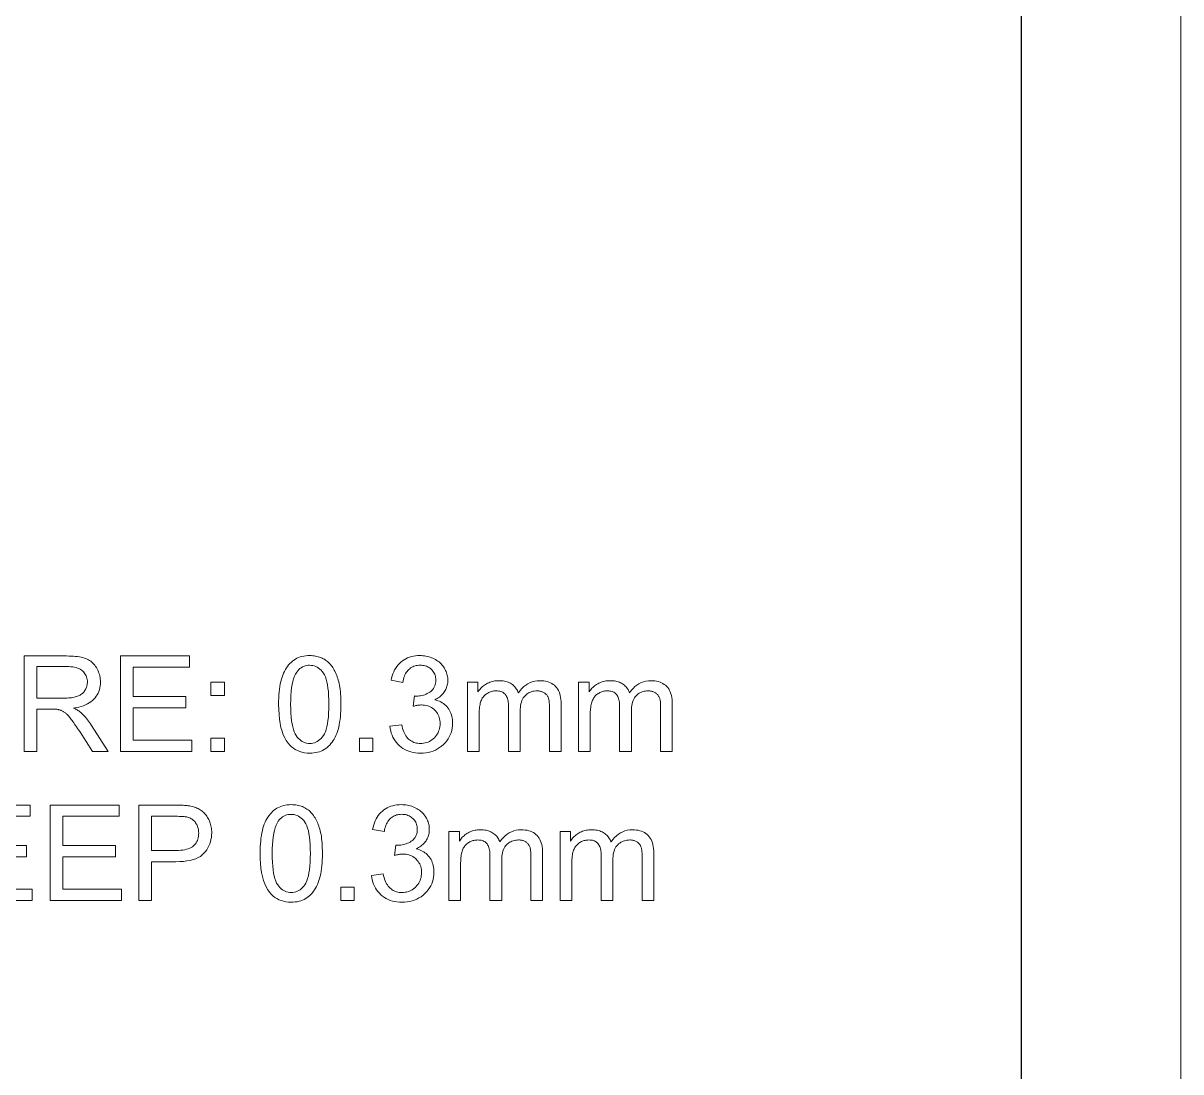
# Model space of a CAD drawing. Extents: x 0 to 297, y 0 to 532.
# Drawn here: x 260.64 to 297, y 40.74 to 73.67 of the extents above; entities that cross this region are included whole.
import ezdxf

# ---------------------------------------------------------------- set-up
doc = ezdxf.new("R2010")
doc.units = 0

msp = doc.modelspace()

# ---------------------------------------------------------------- linework, layer by layer
at = {"color": 7, "lineweight": 13}
msp.add_line((297, 0), (297, 420), dxfattribs=at)
at = {"color": 7, "lineweight": 30}
msp.add_line((292, 5), (292, 415), dxfattribs=at)
at = {"color": 7, "lineweight": 13}
for points in [[(260.667, 50.798), (260.667, 53.798), (261.998, 53.798), (262.076, 53.797), (262.15, 53.795), (262.221, 53.791), (262.288, 53.785), (262.351, 53.778), (262.41, 53.769), (262.465, 53.759), (262.516, 53.747), (262.564, 53.733), (262.607, 53.717), (262.648, 53.7), (262.688, 53.68), (262.725, 53.658), (262.761, 53.633), (262.795, 53.606), (262.828, 53.576), (262.859, 53.544), (262.888, 53.509), (262.915, 53.472), (262.941, 53.432), (262.965, 53.391), (262.986, 53.348), (263.005, 53.305), (263.021, 53.261), (263.035, 53.217), (263.046, 53.171), (263.055, 53.124), (263.061, 53.077), (263.065, 53.029), (263.066, 52.98), (263.064, 52.917), (263.058, 52.856), (263.047, 52.797), (263.033, 52.74), (263.014, 52.686), (262.991, 52.633), (262.965, 52.582), (262.934, 52.533), (262.898, 52.486), (262.859, 52.442), (262.816, 52.399), (262.767, 52.36), (262.715, 52.325), (262.658, 52.292), (262.596, 52.262), (262.53, 52.236), (262.46, 52.213), (262.384, 52.193), (262.305, 52.177), (262.221, 52.163), (262.251, 52.148), (262.281, 52.133), (262.308, 52.118), (262.335, 52.103), (262.359, 52.088), (262.383, 52.073), (262.404, 52.058), (262.424, 52.043), (262.443, 52.029), (262.46, 52.014), (262.495, 51.981), (262.529, 51.947), (262.563, 51.911), (262.596, 51.873), (262.629, 51.834), (262.662, 51.794), (262.695, 51.751), (262.727, 51.707), (262.758, 51.662), (262.79, 51.615), (263.311, 50.798), (262.812, 50.798), (262.415, 51.422), (262.381, 51.475), (262.348, 51.525), (262.316, 51.573), (262.286, 51.618), (262.257, 51.661), (262.228, 51.701), (262.202, 51.738), (262.176, 51.773), (262.152, 51.806), (262.129, 51.836), (262.106, 51.864), (262.085, 51.89), (262.063, 51.914), (262.042, 51.937), (262.022, 51.958), (262.002, 51.977), (261.983, 51.994), (261.964, 52.01), (261.945, 52.024), (261.927, 52.036), (261.909, 52.047), (261.891, 52.058), (261.873, 52.068), (261.855, 52.077), (261.837, 52.085), (261.819, 52.093), (261.801, 52.1), (261.783, 52.106), (261.764, 52.111), (261.746, 52.116), (261.732, 52.119), (261.715, 52.121), (261.698, 52.123), (261.678, 52.125), (261.657, 52.127), (261.634, 52.128), (261.609, 52.129), (261.583, 52.13), (261.555, 52.13), (261.525, 52.13), (261.064, 52.13), (261.064, 50.798)], [(261.064, 52.474), (261.918, 52.474), (261.971, 52.475), (262.022, 52.477), (262.07, 52.479), (262.117, 52.483), (262.16, 52.488), (262.202, 52.495), (262.241, 52.502), (262.277, 52.51), (262.312, 52.52), (262.343, 52.531), (262.373, 52.542), (262.402, 52.556), (262.429, 52.57), (262.454, 52.586), (262.479, 52.604), (262.501, 52.622), (262.522, 52.642), (262.542, 52.664), (262.56, 52.687), (262.577, 52.711), (262.592, 52.736), (262.605, 52.761), (262.617, 52.787), (262.628, 52.813), (262.637, 52.84), (262.644, 52.867), (262.649, 52.894), (262.653, 52.922), (262.656, 52.951), (262.657, 52.98), (262.655, 53.022), (262.65, 53.062), (262.643, 53.101), (262.632, 53.138), (262.618, 53.174), (262.601, 53.208), (262.581, 53.241), (262.558, 53.272), (262.531, 53.301), (262.502, 53.33), (262.469, 53.356), (262.433, 53.379), (262.393, 53.4), (262.35, 53.417), (262.303, 53.432), (262.252, 53.445), (262.198, 53.454), (262.14, 53.461), (262.079, 53.465), (262.014, 53.467), (261.064, 53.467)], [(263.696, 50.798), (263.696, 53.798), (265.865, 53.798), (265.865, 53.444), (264.093, 53.444), (264.093, 52.525), (265.753, 52.525), (265.753, 52.173), (264.093, 52.173), (264.093, 51.152), (265.935, 51.152), (265.935, 50.798)], [(268.663, 52.278), (268.664, 52.382), (268.667, 52.482), (268.673, 52.578), (268.68, 52.67), (268.69, 52.758), (268.702, 52.842), (268.716, 52.921), (268.733, 52.996), (268.751, 53.067), (268.772, 53.134), (268.795, 53.198), (268.82, 53.258), (268.847, 53.315), (268.877, 53.37), (268.908, 53.422), (268.942, 53.47), (268.978, 53.516), (269.015, 53.558), (269.055, 53.598), (269.098, 53.635), (269.142, 53.668), (269.188, 53.698), (269.237, 53.724), (269.288, 53.747), (269.341, 53.767), (269.397, 53.782), (269.454, 53.795), (269.514, 53.804), (269.577, 53.809), (269.641, 53.811), (269.689, 53.81), (269.735, 53.807), (269.78, 53.802), (269.825, 53.795), (269.868, 53.786), (269.909, 53.776), (269.95, 53.763), (269.989, 53.748), (270.027, 53.732), (270.064, 53.713), (270.1, 53.693), (270.135, 53.671), (270.168, 53.647), (270.2, 53.622), (270.231, 53.595), (270.26, 53.566), (270.288, 53.535), (270.315, 53.503), (270.341, 53.469), (270.365, 53.433), (270.389, 53.396), (270.411, 53.357), (270.432, 53.316), (270.452, 53.274), (270.471, 53.23), (270.489, 53.184), (270.506, 53.137), (270.522, 53.089), (270.538, 53.039), (270.552, 52.987), (270.564, 52.932), (270.576, 52.874), (270.586, 52.813), (270.595, 52.747), (270.602, 52.678), (270.608, 52.605), (270.613, 52.529), (270.616, 52.449), (270.618, 52.365), (270.619, 52.278), (270.618, 52.174), (270.615, 52.075), (270.609, 51.979), (270.602, 51.888), (270.592, 51.801), (270.58, 51.718), (270.566, 51.638), (270.55, 51.563), (270.531, 51.492), (270.511, 51.426), (270.488, 51.362), (270.463, 51.302), (270.436, 51.244), (270.407, 51.19), (270.375, 51.138), (270.342, 51.089), (270.306, 51.044), (270.268, 51.001), (270.228, 50.961), (270.186, 50.924), (270.142, 50.891), (270.095, 50.86), (270.046, 50.834), (269.995, 50.811), (269.942, 50.791), (269.886, 50.775), (269.828, 50.763), (269.768, 50.754), (269.706, 50.749), (269.641, 50.747), (269.556, 50.75), (269.475, 50.76), (269.397, 50.775), (269.324, 50.797), (269.254, 50.825), (269.187, 50.859), (269.125, 50.9), (269.066, 50.946), (269.011, 50.999), (268.959, 51.058), (268.903, 51.138), (268.853, 51.227), (268.808, 51.325), (268.77, 51.433), (268.737, 51.55), (268.71, 51.677), (268.689, 51.813), (268.675, 51.959), (268.666, 52.114)], [(269.041, 52.278), (269.043, 52.135), (269.048, 52.002), (269.057, 51.879), (269.069, 51.766), (269.085, 51.663), (269.104, 51.569), (269.126, 51.486), (269.152, 51.412), (269.181, 51.348), (269.214, 51.295), (269.25, 51.248), (269.287, 51.207), (269.325, 51.17), (269.365, 51.138), (269.407, 51.111), (269.451, 51.089), (269.496, 51.072), (269.543, 51.06), (269.591, 51.052), (269.641, 51.05), (269.691, 51.052), (269.739, 51.06), (269.786, 51.072), (269.831, 51.089), (269.874, 51.111), (269.916, 51.138), (269.957, 51.17), (269.995, 51.207), (270.032, 51.249), (270.068, 51.296), (270.1, 51.35), (270.13, 51.413), (270.156, 51.487), (270.178, 51.571), (270.197, 51.664), (270.213, 51.767), (270.225, 51.88), (270.234, 52.003), (270.239, 52.135), (270.24, 52.278), (270.239, 52.421), (270.234, 52.554), (270.225, 52.678), (270.213, 52.791), (270.197, 52.894), (270.178, 52.988), (270.156, 53.071), (270.13, 53.145), (270.1, 53.208), (270.068, 53.262), (270.032, 53.308), (269.995, 53.35), (269.956, 53.386), (269.916, 53.418), (269.873, 53.445), (269.829, 53.467), (269.784, 53.484), (269.737, 53.496), (269.688, 53.503), (269.637, 53.506), (269.587, 53.504), (269.539, 53.497), (269.494, 53.486), (269.45, 53.471), (269.409, 53.452), (269.369, 53.428), (269.332, 53.4), (269.296, 53.368), (269.263, 53.332), (269.232, 53.291), (269.195, 53.231), (269.163, 53.163), (269.135, 53.084), (269.11, 52.997), (269.089, 52.9), (269.072, 52.794), (269.058, 52.679), (269.049, 52.555), (269.043, 52.421)], [(272.16, 51.59), (272.528, 51.639), (272.542, 51.578), (272.557, 51.521), (272.574, 51.467), (272.593, 51.417), (272.614, 51.37), (272.637, 51.327), (272.661, 51.287), (272.687, 51.25), (272.715, 51.218), (272.744, 51.188), (272.775, 51.162), (272.808, 51.138), (272.842, 51.118), (272.877, 51.1), (272.913, 51.085), (272.951, 51.072), (272.99, 51.062), (273.031, 51.056), (273.073, 51.051), (273.116, 51.05), (273.167, 51.052), (273.216, 51.057), (273.264, 51.066), (273.311, 51.079), (273.355, 51.095), (273.398, 51.115), (273.44, 51.138), (273.48, 51.165), (273.518, 51.196), (273.555, 51.23), (273.589, 51.267), (273.619, 51.306), (273.646, 51.346), (273.669, 51.388), (273.689, 51.432), (273.705, 51.477), (273.718, 51.524), (273.726, 51.573), (273.732, 51.624), (273.734, 51.676), (273.732, 51.726), (273.727, 51.774), (273.719, 51.82), (273.707, 51.865), (273.692, 51.908), (273.674, 51.949), (273.652, 51.988), (273.628, 52.025), (273.599, 52.061), (273.568, 52.095), (273.534, 52.126), (273.498, 52.154), (273.46, 52.179), (273.421, 52.2), (273.38, 52.218), (273.337, 52.233), (273.292, 52.245), (273.245, 52.253), (273.197, 52.258), (273.146, 52.259), (273.125, 52.259), (273.103, 52.258), (273.079, 52.256), (273.055, 52.253), (273.029, 52.249), (273.003, 52.245), (272.975, 52.239), (272.947, 52.233), (272.917, 52.226), (272.886, 52.218), (272.927, 52.542), (272.935, 52.541), (272.942, 52.54), (272.948, 52.54), (272.955, 52.539), (272.961, 52.539), (272.966, 52.538), (272.972, 52.538), (272.977, 52.538), (272.982, 52.538), (272.987, 52.538), (273.033, 52.539), (273.079, 52.543), (273.124, 52.549), (273.167, 52.557), (273.21, 52.568), (273.252, 52.582), (273.293, 52.598), (273.333, 52.616), (273.372, 52.637), (273.41, 52.66), (273.446, 52.686), (273.478, 52.715), (273.506, 52.746), (273.531, 52.78), (273.552, 52.817), (273.568, 52.856), (273.582, 52.898), (273.591, 52.942), (273.597, 52.989), (273.599, 53.039), (273.597, 53.079), (273.593, 53.117), (273.586, 53.154), (273.577, 53.19), (273.564, 53.224), (273.549, 53.257), (273.531, 53.289), (273.511, 53.319), (273.488, 53.347), (273.461, 53.375), (273.433, 53.4), (273.403, 53.423), (273.372, 53.443), (273.339, 53.46), (273.304, 53.474), (273.268, 53.486), (273.23, 53.496), (273.191, 53.502), (273.15, 53.506), (273.107, 53.508), (273.065, 53.506), (273.024, 53.502), (272.985, 53.496), (272.947, 53.486), (272.91, 53.474), (272.875, 53.459), (272.842, 53.442), (272.81, 53.421), (272.779, 53.398), (272.749, 53.373), (272.722, 53.344), (272.696, 53.313), (272.673, 53.279), (272.651, 53.243), (272.632, 53.204), (272.614, 53.162), (272.599, 53.117), (272.586, 53.07), (272.574, 53.02), (272.565, 52.967), (272.197, 53.033), (272.212, 53.105), (272.231, 53.174), (272.253, 53.24), (272.278, 53.303), (272.307, 53.362), (272.34, 53.417), (272.376, 53.47), (272.415, 53.519), (272.458, 53.565), (272.504, 53.607), (272.553, 53.646), (272.604, 53.68), (272.658, 53.711), (272.714, 53.737), (272.772, 53.76), (272.833, 53.778), (272.896, 53.792), (272.961, 53.802), (273.029, 53.809), (273.099, 53.811), (273.148, 53.81), (273.196, 53.806), (273.243, 53.801), (273.289, 53.794), (273.335, 53.784), (273.38, 53.773), (273.424, 53.759), (273.467, 53.743), (273.51, 53.725), (273.552, 53.705), (273.592, 53.683), (273.63, 53.66), (273.667, 53.635), (273.701, 53.609), (273.734, 53.581), (273.765, 53.551), (273.793, 53.52), (273.82, 53.487), (273.845, 53.453), (273.868, 53.418), (273.888, 53.381), (273.907, 53.344), (273.924, 53.306), (273.938, 53.268), (273.95, 53.23), (273.96, 53.191), (273.967, 53.152), (273.973, 53.112), (273.976, 53.072), (273.977, 53.031), (273.976, 52.992), (273.973, 52.955), (273.968, 52.917), (273.96, 52.881), (273.951, 52.845), (273.94, 52.81), (273.926, 52.776), (273.91, 52.742), (273.893, 52.709), (273.873, 52.677), (273.851, 52.646), (273.827, 52.616), (273.801, 52.587), (273.773, 52.56), (273.743, 52.534), (273.711, 52.509), (273.678, 52.485), (273.642, 52.463), (273.604, 52.443), (273.564, 52.423), (273.616, 52.41), (273.665, 52.393), (273.713, 52.374), (273.758, 52.353), (273.8, 52.329), (273.84, 52.302), (273.878, 52.272), (273.913, 52.24), (273.947, 52.206), (273.977, 52.168), (274.005, 52.129), (274.03, 52.087), (274.052, 52.044), (274.071, 51.998), (274.088, 51.951), (274.101, 51.901), (274.111, 51.85), (274.119, 51.797), (274.123, 51.742), (274.125, 51.684), (274.122, 51.607), (274.113, 51.532), (274.099, 51.459), (274.079, 51.389), (274.053, 51.321), (274.021, 51.256), (273.984, 51.193), (273.941, 51.132), (273.892, 51.074), (273.838, 51.018), (273.779, 50.966), (273.717, 50.92), (273.652, 50.879), (273.585, 50.843), (273.514, 50.813), (273.44, 50.789), (273.363, 50.77), (273.283, 50.756), (273.2, 50.748), (273.114, 50.745), (273.036, 50.747), (272.961, 50.754), (272.889, 50.766), (272.819, 50.783), (272.752, 50.804), (272.688, 50.83), (272.626, 50.86), (272.567, 50.896), (272.511, 50.936), (272.458, 50.98), (272.408, 51.029), (272.362, 51.08), (272.321, 51.134), (272.285, 51.191), (272.253, 51.251), (272.225, 51.313), (272.202, 51.378), (272.184, 51.446), (272.17, 51.517)], [(266.539, 52.552), (266.539, 52.972), (266.958, 52.972), (266.958, 52.552)], [(274.591, 50.798), (274.591, 52.972), (274.921, 52.972), (274.921, 52.667), (274.942, 52.698), (274.964, 52.728), (274.988, 52.757), (275.013, 52.784), (275.04, 52.811), (275.068, 52.836), (275.097, 52.86), (275.127, 52.882), (275.159, 52.903), (275.193, 52.923), (275.227, 52.942), (275.263, 52.958), (275.299, 52.973), (275.336, 52.986), (275.374, 52.996), (275.413, 53.005), (275.454, 53.012), (275.495, 53.017), (275.537, 53.02), (275.579, 53.021), (275.627, 53.02), (275.673, 53.017), (275.717, 53.012), (275.759, 53.005), (275.799, 52.996), (275.838, 52.985), (275.875, 52.972), (275.91, 52.956), (275.944, 52.939), (275.975, 52.92), (276.005, 52.9), (276.034, 52.877), (276.06, 52.853), (276.084, 52.827), (276.107, 52.8), (276.128, 52.771), (276.147, 52.741), (276.164, 52.709), (276.18, 52.675), (276.193, 52.64), (276.247, 52.712), (276.303, 52.777), (276.362, 52.834), (276.425, 52.884), (276.49, 52.926), (276.559, 52.96), (276.631, 52.986), (276.705, 53.005), (276.784, 53.017), (276.865, 53.021), (276.928, 53.019), (276.988, 53.014), (277.045, 53.005), (277.099, 52.992), (277.151, 52.976), (277.199, 52.956), (277.244, 52.933), (277.286, 52.906), (277.326, 52.876), (277.362, 52.842), (277.395, 52.804), (277.424, 52.762), (277.451, 52.717), (277.473, 52.667), (277.492, 52.614), (277.508, 52.557), (277.52, 52.496), (277.529, 52.431), (277.534, 52.363), (277.536, 52.29), (277.536, 50.798), (277.17, 50.798), (277.17, 52.167), (277.169, 52.21), (277.168, 52.251), (277.166, 52.289), (277.164, 52.324), (277.161, 52.357), (277.157, 52.388), (277.152, 52.416), (277.147, 52.442), (277.141, 52.465), (277.134, 52.486), (277.126, 52.505), (277.117, 52.523), (277.107, 52.54), (277.096, 52.557), (277.083, 52.573), (277.07, 52.589), (277.055, 52.603), (277.039, 52.617), (277.022, 52.63), (277.004, 52.642), (276.985, 52.653), (276.965, 52.663), (276.944, 52.672), (276.923, 52.68), (276.901, 52.687), (276.879, 52.692), (276.856, 52.696), (276.832, 52.699), (276.808, 52.701), (276.783, 52.701), (276.738, 52.7), (276.694, 52.695), (276.652, 52.688), (276.612, 52.677), (276.573, 52.663), (276.536, 52.647), (276.5, 52.627), (276.466, 52.604), (276.433, 52.578), (276.402, 52.549), (276.373, 52.517), (276.348, 52.481), (276.325, 52.441), (276.305, 52.398), (276.289, 52.351), (276.275, 52.3), (276.264, 52.246), (276.257, 52.188), (276.252, 52.126), (276.251, 52.061), (276.251, 50.798), (275.882, 50.798), (275.882, 52.21), (275.881, 52.258), (275.879, 52.304), (275.874, 52.347), (275.868, 52.387), (275.86, 52.425), (275.85, 52.461), (275.838, 52.494), (275.825, 52.525), (275.809, 52.553), (275.792, 52.579), (275.773, 52.602), (275.752, 52.623), (275.728, 52.641), (275.702, 52.657), (275.674, 52.671), (275.643, 52.682), (275.61, 52.69), (275.575, 52.697), (275.537, 52.7), (275.498, 52.701), (275.467, 52.701), (275.436, 52.698), (275.406, 52.694), (275.377, 52.688), (275.348, 52.681), (275.319, 52.672), (275.291, 52.661), (275.264, 52.649), (275.237, 52.635), (275.21, 52.62), (275.184, 52.602), (275.16, 52.584), (275.137, 52.564), (275.116, 52.542), (275.096, 52.519), (275.078, 52.494), (275.061, 52.468), (275.045, 52.44), (275.031, 52.411), (275.019, 52.38), (275.008, 52.347), (274.997, 52.312), (274.989, 52.273), (274.981, 52.232), (274.974, 52.188), (274.969, 52.141), (274.965, 52.091), (274.962, 52.039), (274.96, 51.984), (274.959, 51.926), (274.959, 50.798)], [(278.082, 50.798), (278.082, 52.972), (278.412, 52.972), (278.412, 52.667), (278.433, 52.698), (278.455, 52.728), (278.479, 52.757), (278.504, 52.784), (278.531, 52.811), (278.559, 52.836), (278.588, 52.86), (278.619, 52.882), (278.651, 52.903), (278.684, 52.923), (278.718, 52.942), (278.754, 52.958), (278.79, 52.973), (278.827, 52.986), (278.865, 52.996), (278.905, 53.005), (278.945, 53.012), (278.986, 53.017), (279.028, 53.02), (279.071, 53.021), (279.118, 53.02), (279.164, 53.017), (279.208, 53.012), (279.25, 53.005), (279.29, 52.996), (279.329, 52.985), (279.366, 52.972), (279.401, 52.956), (279.435, 52.939), (279.467, 52.92), (279.497, 52.9), (279.525, 52.877), (279.551, 52.853), (279.576, 52.827), (279.598, 52.8), (279.619, 52.771), (279.638, 52.741), (279.656, 52.709), (279.671, 52.675), (279.685, 52.64), (279.738, 52.712), (279.794, 52.777), (279.853, 52.834), (279.916, 52.884), (279.981, 52.926), (280.05, 52.96), (280.122, 52.986), (280.197, 53.005), (280.275, 53.017), (280.356, 53.021), (280.419, 53.019), (280.479, 53.014), (280.536, 53.005), (280.591, 52.992), (280.642, 52.976), (280.69, 52.956), (280.735, 52.933), (280.777, 52.906), (280.817, 52.876), (280.853, 52.842), (280.886, 52.804), (280.916, 52.762), (280.942, 52.717), (280.964, 52.667), (280.983, 52.614), (280.999, 52.557), (281.011, 52.496), (281.02, 52.431), (281.025, 52.363), (281.027, 52.29), (281.027, 50.798), (280.661, 50.798), (280.661, 52.167), (280.66, 52.21), (280.659, 52.251), (280.657, 52.289), (280.655, 52.324), (280.652, 52.357), (280.648, 52.388), (280.643, 52.416), (280.638, 52.442), (280.632, 52.465), (280.625, 52.486), (280.617, 52.505), (280.608, 52.523), (280.598, 52.54), (280.587, 52.557), (280.574, 52.573), (280.561, 52.589), (280.546, 52.603), (280.53, 52.617), (280.513, 52.63), (280.495, 52.642), (280.476, 52.653), (280.456, 52.663), (280.435, 52.672), (280.414, 52.68), (280.393, 52.687), (280.37, 52.692), (280.347, 52.696), (280.323, 52.699), (280.299, 52.701), (280.274, 52.701), (280.229, 52.7), (280.185, 52.695), (280.143, 52.688), (280.103, 52.677), (280.064, 52.663), (280.027, 52.647), (279.991, 52.627), (279.957, 52.604), (279.924, 52.578), (279.893, 52.549), (279.865, 52.517), (279.839, 52.481), (279.816, 52.441), (279.796, 52.398), (279.78, 52.351), (279.766, 52.3), (279.755, 52.246), (279.748, 52.188), (279.743, 52.126), (279.742, 52.061), (279.742, 50.798), (279.373, 50.798), (279.373, 52.21), (279.373, 52.258), (279.37, 52.304), (279.365, 52.347), (279.359, 52.387), (279.351, 52.425), (279.341, 52.461), (279.329, 52.494), (279.316, 52.525), (279.301, 52.553), (279.283, 52.579), (279.264, 52.602), (279.243, 52.623), (279.219, 52.641), (279.193, 52.657), (279.165, 52.671), (279.134, 52.682), (279.101, 52.69), (279.066, 52.697), (279.029, 52.7), (278.989, 52.701), (278.958, 52.701), (278.927, 52.698), (278.898, 52.694), (278.868, 52.688), (278.839, 52.681), (278.811, 52.672), (278.783, 52.661), (278.755, 52.649), (278.728, 52.635), (278.701, 52.62), (278.676, 52.602), (278.651, 52.584), (278.629, 52.564), (278.607, 52.542), (278.587, 52.519), (278.569, 52.494), (278.552, 52.468), (278.537, 52.44), (278.522, 52.411), (278.51, 52.38), (278.499, 52.347), (278.489, 52.312), (278.48, 52.273), (278.472, 52.232), (278.465, 52.188), (278.46, 52.141), (278.456, 52.091), (278.453, 52.039), (278.451, 51.984), (278.451, 51.926), (278.451, 50.798)], [(266.539, 50.798), (266.539, 51.218), (266.958, 51.218), (266.958, 50.798)], [(271.2, 50.798), (271.2, 51.218), (271.62, 51.218), (271.62, 50.798)], [(258.689, 46.116), (258.689, 49.116), (260.858, 49.116), (260.858, 48.762), (259.086, 48.762), (259.086, 47.843), (260.745, 47.843), (260.745, 47.491), (259.086, 47.491), (259.086, 46.47), (260.927, 46.47), (260.927, 46.116)], [(261.484, 46.116), (261.484, 49.116), (263.653, 49.116), (263.653, 48.762), (261.881, 48.762), (261.881, 47.843), (263.541, 47.843), (263.541, 47.491), (261.881, 47.491), (261.881, 46.47), (263.723, 46.47), (263.723, 46.116)], [(264.271, 46.116), (264.271, 49.116), (265.403, 49.116), (265.461, 49.116), (265.517, 49.115), (265.569, 49.114), (265.619, 49.112), (265.666, 49.109), (265.711, 49.106), (265.752, 49.102), (265.79, 49.098), (265.826, 49.093), (265.859, 49.088), (265.903, 49.079), (265.945, 49.07), (265.985, 49.059), (266.025, 49.047), (266.062, 49.034), (266.099, 49.019), (266.133, 49.003), (266.167, 48.986), (266.199, 48.967), (266.23, 48.947), (266.259, 48.926), (266.287, 48.903), (266.314, 48.878), (266.34, 48.851), (266.364, 48.823), (266.388, 48.793), (266.41, 48.762), (266.431, 48.729), (266.451, 48.694), (266.47, 48.658), (266.487, 48.62), (266.503, 48.582), (266.516, 48.543), (266.528, 48.503), (266.538, 48.462), (266.547, 48.421), (266.553, 48.379), (266.557, 48.336), (266.56, 48.293), (266.561, 48.248), (266.559, 48.173), (266.551, 48.1), (266.539, 48.029), (266.522, 47.961), (266.5, 47.895), (266.473, 47.832), (266.442, 47.77), (266.405, 47.712), (266.364, 47.655), (266.318, 47.601), (266.265, 47.55), (266.204, 47.505), (266.136, 47.466), (266.06, 47.431), (265.976, 47.402), (265.884, 47.378), (265.784, 47.36), (265.676, 47.346), (265.561, 47.338), (265.438, 47.336), (264.668, 47.336), (264.668, 46.116)], [(268.082, 47.596), (268.083, 47.7), (268.086, 47.8), (268.091, 47.896), (268.099, 47.988), (268.109, 48.076), (268.121, 48.159), (268.135, 48.239), (268.152, 48.314), (268.17, 48.385), (268.191, 48.452), (268.214, 48.515), (268.239, 48.576), (268.266, 48.633), (268.296, 48.688), (268.327, 48.739), (268.361, 48.788), (268.396, 48.834), (268.434, 48.876), (268.474, 48.916), (268.516, 48.952), (268.561, 48.986), (268.607, 49.016), (268.656, 49.042), (268.707, 49.065), (268.76, 49.084), (268.816, 49.1), (268.873, 49.113), (268.933, 49.121), (268.995, 49.127), (269.06, 49.128), (269.107, 49.127), (269.154, 49.125), (269.199, 49.12), (269.243, 49.113), (269.286, 49.104), (269.328, 49.093), (269.369, 49.081), (269.408, 49.066), (269.446, 49.05), (269.483, 49.031), (269.519, 49.011), (269.554, 48.989), (269.587, 48.965), (269.619, 48.94), (269.65, 48.913), (269.679, 48.884), (269.707, 48.853), (269.734, 48.821), (269.76, 48.787), (269.784, 48.751), (269.807, 48.713), (269.83, 48.674), (269.851, 48.634), (269.871, 48.592), (269.89, 48.548), (269.908, 48.502), (269.925, 48.455), (269.941, 48.407), (269.956, 48.357), (269.97, 48.305), (269.983, 48.25), (269.995, 48.192), (270.005, 48.131), (270.014, 48.065), (270.021, 47.996), (270.027, 47.923), (270.032, 47.847), (270.035, 47.767), (270.037, 47.683), (270.038, 47.596), (270.037, 47.492), (270.034, 47.393), (270.028, 47.297), (270.021, 47.206), (270.011, 47.119), (269.999, 47.035), (269.985, 46.956), (269.968, 46.881), (269.95, 46.81), (269.929, 46.743), (269.907, 46.68), (269.882, 46.62), (269.855, 46.562), (269.825, 46.507), (269.794, 46.456), (269.761, 46.407), (269.725, 46.361), (269.687, 46.319), (269.647, 46.279), (269.605, 46.242), (269.561, 46.208), (269.514, 46.178), (269.465, 46.152), (269.414, 46.129), (269.361, 46.109), (269.305, 46.093), (269.247, 46.081), (269.187, 46.072), (269.124, 46.067), (269.06, 46.065), (268.975, 46.068), (268.894, 46.077), (268.816, 46.093), (268.742, 46.115), (268.672, 46.143), (268.606, 46.177), (268.544, 46.217), (268.485, 46.264), (268.43, 46.317), (268.378, 46.376), (268.322, 46.456), (268.271, 46.545), (268.227, 46.643), (268.188, 46.751), (268.156, 46.868), (268.129, 46.995), (268.108, 47.131), (268.093, 47.276), (268.085, 47.431)], [(271.579, 46.908), (271.947, 46.957), (271.961, 46.896), (271.976, 46.839), (271.993, 46.785), (272.012, 46.735), (272.033, 46.688), (272.055, 46.644), (272.08, 46.605), (272.106, 46.568), (272.133, 46.535), (272.163, 46.506), (272.194, 46.48), (272.227, 46.456), (272.26, 46.436), (272.296, 46.418), (272.332, 46.402), (272.37, 46.39), (272.409, 46.38), (272.45, 46.373), (272.491, 46.369), (272.534, 46.368), (272.586, 46.37), (272.635, 46.375), (272.683, 46.384), (272.729, 46.397), (272.774, 46.413), (272.817, 46.433), (272.859, 46.456), (272.899, 46.483), (272.937, 46.514), (272.973, 46.548), (273.007, 46.585), (273.038, 46.623), (273.065, 46.664), (273.088, 46.706), (273.108, 46.75), (273.124, 46.795), (273.136, 46.842), (273.145, 46.891), (273.151, 46.942), (273.152, 46.994), (273.151, 47.044), (273.146, 47.092), (273.138, 47.138), (273.126, 47.183), (273.111, 47.226), (273.093, 47.267), (273.071, 47.306), (273.046, 47.343), (273.018, 47.379), (272.987, 47.413), (272.953, 47.444), (272.917, 47.472), (272.879, 47.497), (272.84, 47.518), (272.798, 47.536), (272.755, 47.551), (272.711, 47.562), (272.664, 47.571), (272.615, 47.576), (272.565, 47.577), (272.544, 47.577), (272.521, 47.576), (272.498, 47.574), (272.473, 47.571), (272.448, 47.567), (272.422, 47.563), (272.394, 47.557), (272.365, 47.551), (272.336, 47.544), (272.305, 47.536), (272.346, 47.86), (272.353, 47.859), (272.36, 47.858), (272.367, 47.858), (272.373, 47.857), (272.379, 47.857), (272.385, 47.856), (272.391, 47.856), (272.396, 47.856), (272.401, 47.856), (272.406, 47.856), (272.452, 47.857), (272.498, 47.861), (272.543, 47.867), (272.586, 47.875), (272.629, 47.886), (272.671, 47.9), (272.712, 47.916), (272.752, 47.934), (272.791, 47.955), (272.829, 47.978), (272.865, 48.004), (272.897, 48.033), (272.925, 48.064), (272.95, 48.098), (272.97, 48.134), (272.987, 48.174), (273, 48.215), (273.01, 48.26), (273.016, 48.307), (273.017, 48.357), (273.016, 48.397), (273.012, 48.435), (273.005, 48.472), (272.995, 48.508), (272.983, 48.542), (272.968, 48.575), (272.95, 48.606), (272.93, 48.637), (272.906, 48.665), (272.88, 48.693), (272.852, 48.718), (272.822, 48.74), (272.791, 48.76), (272.758, 48.778), (272.723, 48.792), (272.687, 48.804), (272.649, 48.814), (272.61, 48.82), (272.569, 48.824), (272.526, 48.826), (272.484, 48.824), (272.443, 48.82), (272.404, 48.813), (272.366, 48.804), (272.329, 48.792), (272.294, 48.777), (272.261, 48.759), (272.228, 48.739), (272.198, 48.716), (272.168, 48.691), (272.141, 48.662), (272.115, 48.631), (272.091, 48.597), (272.07, 48.561), (272.051, 48.522), (272.033, 48.48), (272.018, 48.435), (272.004, 48.388), (271.993, 48.338), (271.984, 48.285), (271.616, 48.351), (271.631, 48.423), (271.65, 48.492), (271.672, 48.558), (271.697, 48.62), (271.726, 48.68), (271.759, 48.735), (271.794, 48.788), (271.834, 48.837), (271.876, 48.882), (271.923, 48.925), (271.972, 48.964), (272.023, 48.998), (272.077, 49.029), (272.133, 49.055), (272.191, 49.078), (272.252, 49.096), (272.315, 49.11), (272.38, 49.12), (272.448, 49.126), (272.518, 49.128), (272.567, 49.127), (272.615, 49.124), (272.662, 49.119), (272.708, 49.112), (272.754, 49.102), (272.799, 49.09), (272.843, 49.077), (272.886, 49.061), (272.929, 49.043), (272.97, 49.023), (273.011, 49.001), (273.049, 48.978), (273.086, 48.953), (273.12, 48.926), (273.153, 48.898), (273.183, 48.869), (273.212, 48.838), (273.239, 48.805), (273.264, 48.771), (273.286, 48.736), (273.307, 48.699), (273.326, 48.662), (273.342, 48.624), (273.357, 48.586), (273.369, 48.548), (273.378, 48.509), (273.386, 48.47), (273.392, 48.43), (273.395, 48.389), (273.396, 48.349), (273.395, 48.31), (273.392, 48.272), (273.387, 48.235), (273.379, 48.199), (273.37, 48.163), (273.358, 48.128), (273.345, 48.094), (273.329, 48.06), (273.311, 48.027), (273.292, 47.995), (273.27, 47.963), (273.246, 47.934), (273.22, 47.905), (273.192, 47.878), (273.162, 47.851), (273.13, 47.827), (273.096, 47.803), (273.06, 47.781), (273.023, 47.76), (272.983, 47.741), (273.035, 47.727), (273.084, 47.711), (273.132, 47.692), (273.176, 47.671), (273.219, 47.647), (273.259, 47.62), (273.297, 47.59), (273.332, 47.558), (273.365, 47.524), (273.396, 47.486), (273.424, 47.447), (273.449, 47.405), (273.471, 47.361), (273.49, 47.316), (273.507, 47.269), (273.52, 47.219), (273.53, 47.168), (273.537, 47.115), (273.542, 47.059), (273.543, 47.002), (273.54, 46.925), (273.532, 46.85), (273.518, 46.777), (273.497, 46.707), (273.472, 46.639), (273.44, 46.574), (273.403, 46.511), (273.36, 46.45), (273.311, 46.392), (273.257, 46.336), (273.198, 46.284), (273.136, 46.238), (273.071, 46.197), (273.003, 46.161), (272.932, 46.131), (272.859, 46.107), (272.782, 46.088), (272.702, 46.074), (272.618, 46.066), (272.532, 46.063), (272.455, 46.065), (272.38, 46.072), (272.308, 46.084), (272.238, 46.101), (272.171, 46.122), (272.107, 46.148), (272.045, 46.178), (271.986, 46.214), (271.93, 46.254), (271.877, 46.298), (271.827, 46.347), (271.781, 46.398), (271.74, 46.452), (271.704, 46.509), (271.672, 46.568), (271.644, 46.631), (271.621, 46.696), (271.603, 46.764), (271.588, 46.835)], [(264.668, 47.69), (265.444, 47.69), (265.518, 47.691), (265.589, 47.696), (265.655, 47.703), (265.716, 47.713), (265.773, 47.726), (265.825, 47.741), (265.873, 47.76), (265.917, 47.782), (265.956, 47.806), (265.99, 47.833), (266.021, 47.863), (266.048, 47.895), (266.073, 47.93), (266.094, 47.966), (266.111, 48.005), (266.126, 48.047), (266.137, 48.091), (266.145, 48.137), (266.15, 48.185), (266.152, 48.236), (266.151, 48.273), (266.148, 48.309), (266.143, 48.344), (266.137, 48.378), (266.128, 48.411), (266.118, 48.443), (266.105, 48.473), (266.091, 48.503), (266.075, 48.531), (266.057, 48.559), (266.037, 48.584), (266.016, 48.608), (265.994, 48.631), (265.971, 48.651), (265.946, 48.67), (265.921, 48.687), (265.894, 48.702), (265.866, 48.715), (265.836, 48.726), (265.806, 48.736), (265.784, 48.741), (265.759, 48.745), (265.73, 48.749), (265.699, 48.753), (265.663, 48.755), (265.624, 48.758), (265.582, 48.76), (265.537, 48.761), (265.488, 48.762), (265.436, 48.762), (264.668, 48.762)], [(268.46, 47.596), (268.462, 47.453), (268.467, 47.32), (268.476, 47.197), (268.488, 47.084), (268.503, 46.981), (268.522, 46.887), (268.545, 46.804), (268.571, 46.73), (268.6, 46.666), (268.633, 46.612), (268.668, 46.566), (268.705, 46.524), (268.744, 46.488), (268.784, 46.456), (268.826, 46.429), (268.87, 46.407), (268.915, 46.39), (268.961, 46.378), (269.01, 46.37), (269.06, 46.368), (269.11, 46.37), (269.158, 46.378), (269.205, 46.39), (269.25, 46.407), (269.293, 46.429), (269.335, 46.456), (269.375, 46.488), (269.414, 46.525), (269.451, 46.567), (269.486, 46.613), (269.519, 46.667), (269.549, 46.731), (269.575, 46.805), (269.597, 46.888), (269.616, 46.982), (269.632, 47.085), (269.644, 47.198), (269.652, 47.321), (269.658, 47.453), (269.659, 47.596), (269.658, 47.739), (269.652, 47.872), (269.644, 47.995), (269.632, 48.109), (269.616, 48.212), (269.597, 48.306), (269.575, 48.389), (269.549, 48.463), (269.519, 48.526), (269.486, 48.58), (269.451, 48.626), (269.414, 48.668), (269.375, 48.704), (269.334, 48.736), (269.292, 48.763), (269.248, 48.785), (269.203, 48.802), (269.155, 48.814), (269.106, 48.821), (269.056, 48.824), (269.006, 48.821), (268.958, 48.815), (268.913, 48.804), (268.869, 48.789), (268.827, 48.77), (268.788, 48.746), (268.75, 48.718), (268.715, 48.686), (268.682, 48.649), (268.65, 48.609), (268.614, 48.549), (268.582, 48.48), (268.553, 48.402), (268.529, 48.315), (268.508, 48.218), (268.491, 48.112), (268.477, 47.997), (268.468, 47.873), (268.462, 47.739)], [(274.01, 46.116), (274.01, 48.289), (274.339, 48.289), (274.339, 47.985), (274.361, 48.016), (274.383, 48.046), (274.407, 48.075), (274.432, 48.102), (274.459, 48.129), (274.486, 48.154), (274.516, 48.177), (274.546, 48.2), (274.578, 48.221), (274.612, 48.241), (274.646, 48.26), (274.681, 48.276), (274.718, 48.291), (274.755, 48.304), (274.793, 48.314), (274.832, 48.323), (274.872, 48.33), (274.913, 48.335), (274.955, 48.338), (274.998, 48.339), (275.046, 48.338), (275.091, 48.335), (275.135, 48.33), (275.178, 48.322), (275.218, 48.313), (275.257, 48.302), (275.294, 48.289), (275.329, 48.274), (275.363, 48.257), (275.394, 48.238), (275.424, 48.217), (275.452, 48.195), (275.479, 48.171), (275.503, 48.145), (275.526, 48.118), (275.547, 48.089), (275.566, 48.059), (275.583, 48.027), (275.599, 47.993), (275.612, 47.958), (275.665, 48.03), (275.722, 48.095), (275.781, 48.152), (275.843, 48.202), (275.909, 48.243), (275.978, 48.278), (276.049, 48.304), (276.124, 48.323), (276.202, 48.335), (276.283, 48.339), (276.347, 48.337), (276.407, 48.331), (276.464, 48.322), (276.518, 48.31), (276.569, 48.294), (276.618, 48.274), (276.663, 48.251), (276.705, 48.224), (276.744, 48.193), (276.781, 48.159), (276.814, 48.122), (276.843, 48.08), (276.869, 48.035), (276.892, 47.985), (276.911, 47.932), (276.927, 47.875), (276.939, 47.814), (276.948, 47.749), (276.953, 47.681), (276.955, 47.608), (276.955, 46.116), (276.588, 46.116), (276.588, 47.485), (276.588, 47.528), (276.587, 47.569), (276.585, 47.607), (276.583, 47.642), (276.579, 47.675), (276.575, 47.706), (276.571, 47.734), (276.565, 47.76), (276.559, 47.783), (276.553, 47.803), (276.545, 47.822), (276.536, 47.841), (276.526, 47.858), (276.515, 47.875), (276.502, 47.891), (276.489, 47.906), (276.474, 47.921), (276.458, 47.935), (276.441, 47.948), (276.423, 47.96), (276.403, 47.971), (276.384, 47.981), (276.363, 47.99), (276.342, 47.998), (276.32, 48.004), (276.298, 48.01), (276.275, 48.014), (276.251, 48.017), (276.227, 48.019), (276.202, 48.019), (276.157, 48.018), (276.113, 48.013), (276.071, 48.006), (276.031, 47.995), (275.992, 47.981), (275.955, 47.964), (275.919, 47.945), (275.885, 47.922), (275.852, 47.896), (275.821, 47.867), (275.792, 47.835), (275.766, 47.799), (275.744, 47.759), (275.724, 47.716), (275.707, 47.669), (275.694, 47.618), (275.683, 47.564), (275.676, 47.506), (275.671, 47.444), (275.67, 47.379), (275.67, 46.116), (275.301, 46.116), (275.301, 47.528), (275.3, 47.576), (275.298, 47.621), (275.293, 47.664), (275.287, 47.705), (275.279, 47.743), (275.269, 47.779), (275.257, 47.812), (275.244, 47.842), (275.228, 47.871), (275.211, 47.897), (275.192, 47.92), (275.171, 47.941), (275.147, 47.959), (275.121, 47.975), (275.092, 47.989), (275.062, 48), (275.029, 48.008), (274.994, 48.014), (274.956, 48.018), (274.916, 48.019), (274.886, 48.018), (274.855, 48.016), (274.825, 48.012), (274.796, 48.006), (274.767, 47.999), (274.738, 47.99), (274.71, 47.979), (274.683, 47.967), (274.656, 47.953), (274.629, 47.937), (274.603, 47.92), (274.579, 47.902), (274.556, 47.882), (274.535, 47.86), (274.515, 47.837), (274.497, 47.812), (274.48, 47.786), (274.464, 47.758), (274.45, 47.729), (274.438, 47.698), (274.426, 47.665), (274.416, 47.629), (274.407, 47.591), (274.4, 47.55), (274.393, 47.506), (274.388, 47.459), (274.384, 47.409), (274.381, 47.357), (274.379, 47.302), (274.378, 47.244), (274.378, 46.116)], [(277.501, 46.116), (277.501, 48.289), (277.831, 48.289), (277.831, 47.985), (277.852, 48.016), (277.874, 48.046), (277.898, 48.075), (277.923, 48.102), (277.95, 48.129), (277.978, 48.154), (278.007, 48.177), (278.037, 48.2), (278.069, 48.221), (278.103, 48.241), (278.137, 48.26), (278.172, 48.276), (278.209, 48.291), (278.246, 48.304), (278.284, 48.314), (278.323, 48.323), (278.364, 48.33), (278.405, 48.335), (278.447, 48.338), (278.489, 48.339), (278.537, 48.338), (278.583, 48.335), (278.626, 48.33), (278.669, 48.322), (278.709, 48.313), (278.748, 48.302), (278.785, 48.289), (278.82, 48.274), (278.854, 48.257), (278.885, 48.238), (278.915, 48.217), (278.944, 48.195), (278.97, 48.171), (278.994, 48.145), (279.017, 48.118), (279.038, 48.089), (279.057, 48.059), (279.074, 48.027), (279.09, 47.993), (279.103, 47.958), (279.156, 48.03), (279.213, 48.095), (279.272, 48.152), (279.335, 48.202), (279.4, 48.243), (279.469, 48.278), (279.541, 48.304), (279.615, 48.323), (279.693, 48.335), (279.775, 48.339), (279.838, 48.337), (279.898, 48.331), (279.955, 48.322), (280.009, 48.31), (280.061, 48.294), (280.109, 48.274), (280.154, 48.251), (280.196, 48.224), (280.236, 48.193), (280.272, 48.159), (280.305, 48.122), (280.334, 48.08), (280.361, 48.035), (280.383, 47.985), (280.402, 47.932), (280.418, 47.875), (280.43, 47.814), (280.439, 47.749), (280.444, 47.681), (280.446, 47.608), (280.446, 46.116), (280.079, 46.116), (280.079, 47.485), (280.079, 47.528), (280.078, 47.569), (280.076, 47.607), (280.074, 47.642), (280.071, 47.675), (280.067, 47.706), (280.062, 47.734), (280.057, 47.76), (280.05, 47.783), (280.044, 47.803), (280.036, 47.822), (280.027, 47.841), (280.017, 47.858), (280.006, 47.875), (279.993, 47.891), (279.98, 47.906), (279.965, 47.921), (279.949, 47.935), (279.932, 47.948), (279.914, 47.96), (279.895, 47.971), (279.875, 47.981), (279.854, 47.99), (279.833, 47.998), (279.811, 48.004), (279.789, 48.01), (279.766, 48.014), (279.742, 48.017), (279.718, 48.019), (279.693, 48.019), (279.648, 48.018), (279.604, 48.013), (279.562, 48.006), (279.522, 47.995), (279.483, 47.981), (279.446, 47.964), (279.41, 47.945), (279.376, 47.922), (279.343, 47.896), (279.312, 47.867), (279.283, 47.835), (279.258, 47.799), (279.235, 47.759), (279.215, 47.716), (279.199, 47.669), (279.185, 47.618), (279.174, 47.564), (279.167, 47.506), (279.162, 47.444), (279.161, 47.379), (279.161, 46.116), (278.792, 46.116), (278.792, 47.528), (278.791, 47.576), (278.789, 47.621), (278.784, 47.664), (278.778, 47.705), (278.77, 47.743), (278.76, 47.779), (278.748, 47.812), (278.735, 47.842), (278.719, 47.871), (278.702, 47.897), (278.683, 47.92), (278.662, 47.941), (278.638, 47.959), (278.612, 47.975), (278.584, 47.989), (278.553, 48), (278.52, 48.008), (278.485, 48.014), (278.447, 48.018), (278.408, 48.019), (278.377, 48.018), (278.346, 48.016), (278.316, 48.012), (278.287, 48.006), (278.258, 47.999), (278.229, 47.99), (278.201, 47.979), (278.174, 47.967), (278.147, 47.953), (278.12, 47.937), (278.094, 47.92), (278.07, 47.902), (278.047, 47.882), (278.026, 47.86), (278.006, 47.837), (277.988, 47.812), (277.971, 47.786), (277.955, 47.758), (277.941, 47.729), (277.929, 47.698), (277.917, 47.665), (277.907, 47.629), (277.898, 47.591), (277.891, 47.55), (277.884, 47.506), (277.879, 47.459), (277.875, 47.409), (277.872, 47.357), (277.87, 47.302), (277.869, 47.244), (277.869, 46.116)], [(270.619, 46.116), (270.619, 46.536), (271.039, 46.536), (271.039, 46.116)]]:
    msp.add_lwpolyline(points, close=True, dxfattribs=at)

doc.saveas('drawing.dxf')
